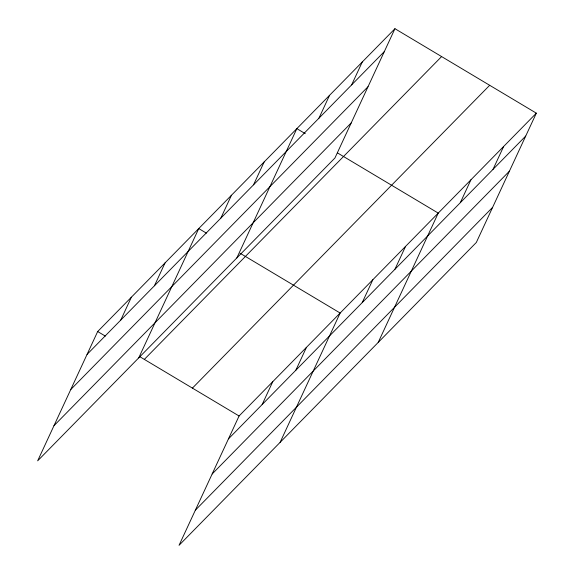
<?xml version="1.0" encoding="UTF-8"?>
<svg xmlns="http://www.w3.org/2000/svg" width="574" height="574" viewBox="0 0 574 574"><rect width="100%" height="100%" fill="white"/><g stroke="black" fill="none" stroke-linecap="round" stroke-linejoin="round"><path stroke-width="0.86" d="M394.948 28.7L97.68 331.528L37.662 460.829L334.929 158.008L394.948 28.7L536.338 113.171L476.32 242.472L179.052 545.3L239.071 415.992L536.338 113.171M120.748 320.091L131.374 297.203M154.442 285.766L165.061 262.885M138.729 357.867L198.755 228.567L206.403 233.137M220.832 218.142L231.451 195.253M253.529 184.828L264.155 161.94M236.832 257.934L296.851 128.633L305.268 133.656M318.929 118.208L329.548 95.32M351.625 84.895L362.251 62.014M262.139 404.562L272.765 381.674M295.832 370.237L306.451 347.356M280.119 442.339L340.145 313.038L240.054 253.242M362.223 302.606L372.842 279.725M394.919 269.299L405.545 246.411M378.223 342.405L438.242 213.105L337.39 152.849M460.319 202.679L470.938 179.791M493.016 169.366L503.642 146.485M87.061 354.409L384.329 51.581M70.76 389.531L368.027 86.703M53.963 425.707L351.231 122.886M144.339 359.403L441.607 56.575M192.412 388.117L489.679 85.296M228.452 438.88L525.719 136.052M212.15 474.002L509.418 171.174M195.354 510.178L492.621 207.358M97.68 331.528L105.329 336.091M139.747 356.655L239.071 415.992"/></g></svg>
